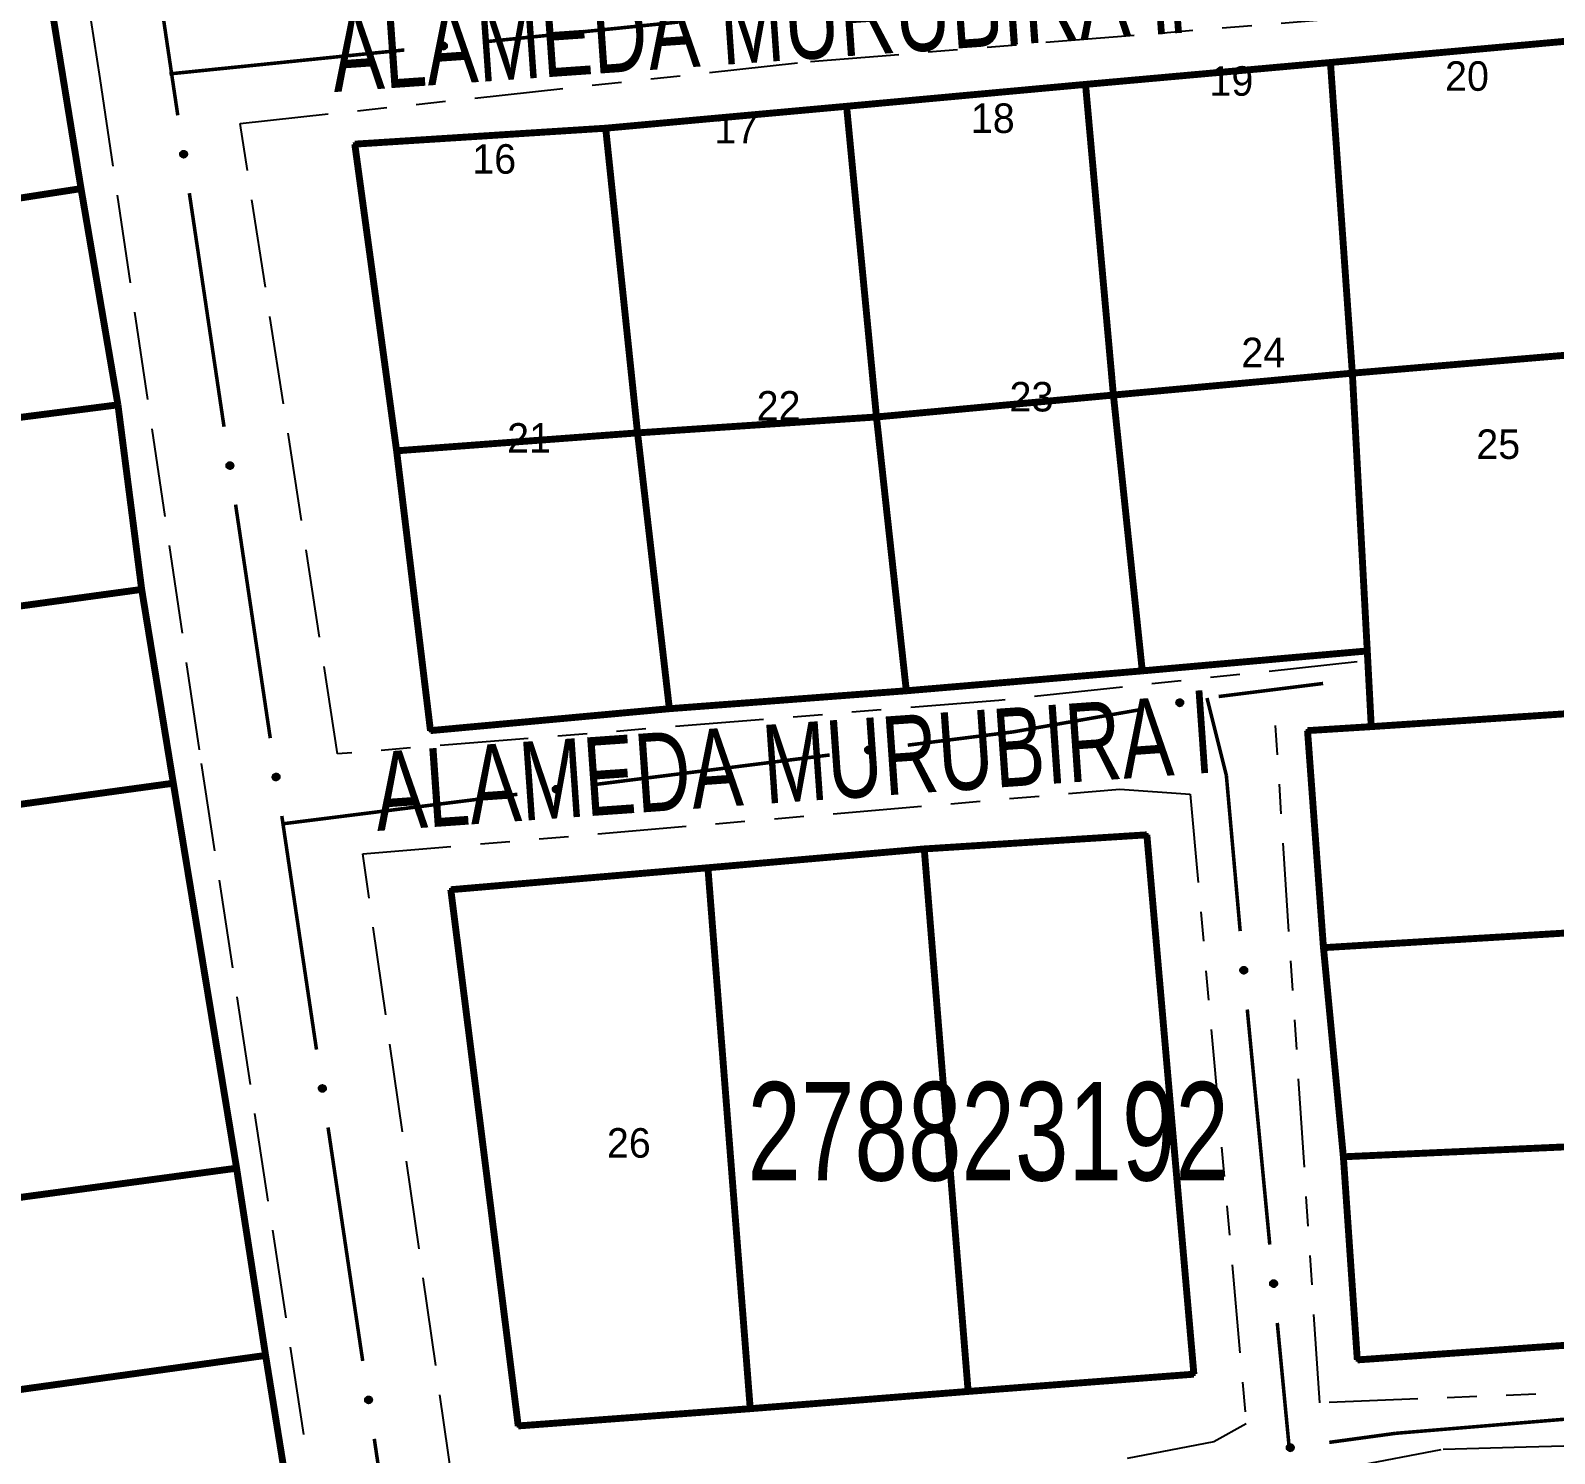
# Model space of a CAD drawing. Extents: x 205807 to 207855, y 4874692 to 4876446.
# Drawn here: x 206261.2 to 206338.6, y 4875189.6 to 4875261.9 of the extents above; entities that cross this region are included whole.
import ezdxf
from ezdxf.enums import TextEntityAlignment as Align

# ---------------------------------------------------------------- set-up
doc = ezdxf.new("R2010")
doc.units = 0
doc.header["$LTSCALE"] = 1.5
doc.header["$MEASUREMENT"] = 0
doc.linetypes.add('TRACO_11', pattern=[8, 3, -1, 3, -1])
doc.linetypes.add('TRACO_25', pattern=[8, 3, -1, 1, -1, 1, -1])
for name, color, linetype in [('CD_MALHA_LOTES', 7, 'CONTINUOUS'), ('CD_TXT_QUADRA', 7, 'CONTINUOUS'), ('RU-QUADRA', 210, 'CONTINUOUS'), ('SV-EIXO-RUA-N-PAV', 6, 'CONTINUOUS'), ('SV-EIXO-RUA-PAV', 20, 'CONTINUOUS'), ('SV-RUA-NAO-PAV', 7, 'CONTINUOUS'), ('SV-RUA-PAVIM', 7, 'CONTINUOUS'), ('SV-TXT-RUA-N-PAV', 7, 'CONTINUOUS'), ('Th_NmrPort', 1, 'CONTINUOUS')]:
    doc.layers.add(name, color=color, linetype=linetype)
doc.styles.add('ARIAL', font='ARIAL.SHX')

msp = doc.modelspace()

# ---------------------------------------------------------------- linework, layer by layer
at = {"layer": 'CD_MALHA_LOTES', "linetype": 'Continuous', "const_width": 0.35, "flags": 128}
for points in [[(206260.720919, 4875272.423703), (206263.73606, 4875253.863834)], [(206327.241577, 4875260.273963), (206339.588783, 4875261.387235)], [(206314.793164, 4875259.16069), (206327.241577, 4875260.273963)], [(206328.354849, 4875244.485732), (206327.241577, 4875260.273963)], [(206302.648371, 4875258.047417), (206314.793164, 4875259.16069)], [(206316.210056, 4875243.372459), (206314.793164, 4875259.16069)], [(206290.402372, 4875256.934145), (206302.648371, 4875258.047417)], [(206304.16647, 4875242.259187), (206302.648371, 4875258.047417)], [(206277.650339, 4875256.124492), (206290.402372, 4875256.934145)], [(206292.021677, 4875241.449534), (206290.402372, 4875256.934145)], [(206279.775678, 4875240.538674), (206277.650339, 4875256.124492)], [(206233.785658, 4875249.240617), (206263.73606, 4875253.863834)], [(206263.73606, 4875253.863834), (206265.612148, 4875242.875319)], [(206328.354849, 4875244.485732), (206340.398435, 4875245.497798)], [(206316.210056, 4875243.372459), (206328.354849, 4875244.485732)], [(206329.113899, 4875230.36741), (206328.354849, 4875244.485732)], [(206235.795752, 4875239.05614), (206265.612148, 4875242.875319)], [(206265.612148, 4875242.875319), (206266.818204, 4875233.49488)], [(206304.16647, 4875242.259187), (206316.210056, 4875243.372459)], [(206317.677552, 4875229.355344), (206316.210056, 4875243.372459)], [(206292.021677, 4875241.449534), (206304.16647, 4875242.259187)], [(206305.684569, 4875228.343278), (206304.16647, 4875242.259187)], [(206279.775678, 4875240.538674), (206292.021677, 4875241.449534)], [(206293.640983, 4875227.432419), (206292.021677, 4875241.449534)], [(206281.49619, 4875226.319146), (206279.775678, 4875240.538674)], [(206237.403827, 4875229.474692), (206266.818204, 4875233.49488)], [(206266.818204, 4875233.49488), (206268.42628, 4875223.645419)], [(206329.113899, 4875230.36741), (206317.677552, 4875229.355344)], [(206329.316312, 4875226.521559), (206329.113899, 4875230.36741)], [(206317.677552, 4875229.355344), (206305.684569, 4875228.343278)], [(206305.684569, 4875228.343278), (206293.640983, 4875227.432419)], [(206293.640983, 4875227.432419), (206281.49619, 4875226.319146)], [(206340.803262, 4875227.280609), (206329.316312, 4875226.521559)], [(206326.077701, 4875226.319146), (206329.316312, 4875226.521559)], [(206326.887353, 4875215.287626), (206326.077701, 4875226.319146)], [(206238.74389, 4875219.558227), (206268.42628, 4875223.645419)], [(206268.42628, 4875223.645419), (206271.64243, 4875204.080502)], [(206306.595511, 4875220.306143), (206317.910607, 4875221.023297)], [(206317.910607, 4875221.023297), (206320.30112, 4875193.612079)], [(206295.59915, 4875219.349938), (206306.595511, 4875220.306143)], [(206308.826657, 4875192.735557), (206306.595511, 4875220.306143)], [(206295.59915, 4875219.349938), (206282.531011, 4875218.234365)], [(206297.750612, 4875191.859036), (206295.59915, 4875219.349938)], [(206282.531011, 4875218.234365), (206285.957414, 4875190.982514)], [(206326.887353, 4875215.287626), (206341.106882, 4875216.147882)], [(206327.899419, 4875204.660932), (206326.887353, 4875215.287626)], [(206327.899419, 4875204.660932), (206341.511708, 4875205.268172)], [(206241.826034, 4875200.060314), (206271.64243, 4875204.080502)], [(206271.64243, 4875204.080502), (206273.116499, 4875194.566057)], [(206328.607866, 4875194.337858), (206327.899419, 4875204.660932)], [(206341.562311, 4875195.248718), (206328.607866, 4875194.337858)], [(206243.2331, 4875190.411862), (206273.116499, 4875194.566057)], [(206273.116499, 4875194.566057), (206274.724575, 4875184.582589)], [(206320.30112, 4875193.612079), (206308.826657, 4875192.735557)], [(206308.826657, 4875192.735557), (206297.750612, 4875191.859036)], [(206285.957414, 4875190.982514), (206297.750612, 4875191.859036)]]:
    msp.add_lwpolyline(points, dxfattribs=at)
at = {"layer": 'RU-QUADRA', "linetype": 'Continuous', "const_width": 0.18, "flags": 128}
for points in [[(206260.720919, 4875272.423703), (206263.73606, 4875253.863834), (206265.612148, 4875242.875319), (206266.818204, 4875233.49488), (206268.42628, 4875223.645419), (206271.64243, 4875204.080502), (206273.116499, 4875194.566057), (206274.724575, 4875184.582589)], [(206341.562311, 4875195.248718), (206328.607866, 4875194.337858), (206327.899419, 4875204.660932), (206326.887353, 4875215.287626), (206326.077701, 4875226.319146), (206329.316312, 4875226.521559), (206329.113899, 4875230.36741), (206317.677552, 4875229.355344), (206305.684569, 4875228.343278), (206293.640983, 4875227.432419), (206281.49619, 4875226.319146), (206279.775678, 4875240.538674), (206277.650339, 4875256.124492), (206290.402372, 4875256.934145), (206302.648371, 4875258.047417), (206314.793164, 4875259.16069), (206327.241577, 4875260.273963), (206339.588783, 4875261.387235)]]:
    msp.add_lwpolyline(points, dxfattribs=at)
msp.add_lwpolyline([(206282.531011, 4875218.234365), (206285.957414, 4875190.982514), (206297.750612, 4875191.859036), (206308.826657, 4875192.735557), (206320.30112, 4875193.612079), (206317.910607, 4875221.023297), (206306.595511, 4875220.306143), (206295.59915, 4875219.349938)], close=True, dxfattribs=at)
at = {"layer": 'SV-EIXO-RUA-N-PAV', "const_width": 0.18}
for points in [[(206284.147688, 4875261.315395), (206294.096219, 4875262.328672)], [(206268.230038, 4875259.694153), (206280.168275, 4875260.910085)], [(206321.560978, 4875228.052166), (206326.522367, 4875228.672341)], [(206326.522367, 4875228.672341), (206326.868096, 4875228.715556)], [(206311.132936, 4875226.256937), (206317.616521, 4875227.391565)], [(206320.967411, 4875227.97797), (206321.937553, 4875224.0974)], [(206305.757439, 4875225.580551), (206310.718321, 4875226.204768)], [(206310.718321, 4875226.204768), (206311.132936, 4875226.256937)], [(206289.882616, 4875223.583056), (206301.788733, 4875225.081177)], [(206321.937553, 4875224.0974), (206321.950858, 4875224.04418)], [(206321.950858, 4875224.04418), (206322.654319, 4875216.130242)], [(206274.007792, 4875221.585562), (206285.91391, 4875223.083683)], [(206323.014149, 4875212.146475), (206324.157855, 4875200.201102)], [(206324.539091, 4875196.219311), (206325.110943, 4875190.246624)], [(206330.556024, 4875190.606965), (206339.121829, 4875191.320783)], [(206325.110943, 4875190.246624), (206325.147063, 4875189.86938)], [(206327.182739, 4875190.146972), (206330.155229, 4875190.552312)], [(206330.155229, 4875190.552312), (206330.556024, 4875190.606965)]]:
    msp.add_lwpolyline(points, dxfattribs=at)
at = {"layer": 'SV-EIXO-RUA-N-PAV'}
for points in [[(206282.003886, 4875261.207695), (206282.034247, 4875261.246039), (206282.068182, 4875261.272785), (206282.102906, 4875261.286946), (206282.136853, 4875261.291459), (206282.172103, 4875261.292165), (206282.207799, 4875261.285035), (206282.245665, 4875261.268346), (206282.284343, 4875261.23816), (206282.309457, 4875261.201596), (206282.325162, 4875261.168296), (206282.331906, 4875261.133169), (206282.332018, 4875261.098914), (206282.323386, 4875261.06208), (206282.306098, 4875261.023871), (206282.274804, 4875260.985714), (206282.241355, 4875260.959721), (206282.207409, 4875260.946905), (206282.172052, 4875260.940349), (206282.136056, 4875260.94006), (206282.101056, 4875260.947261), (206282.062617, 4875260.964736), (206282.025365, 4875260.996123), (206281.999059, 4875261.029187), (206281.98577, 4875261.062944), (206281.980099, 4875261.0979), (206281.978962, 4875261.133246), (206281.984635, 4875261.169427), (206282.003886, 4875261.207695)], [(206319.426076, 4875227.819991), (206319.45361, 4875227.860412), (206319.48554, 4875227.889522), (206319.51916, 4875227.906136), (206319.552696, 4875227.913071), (206319.587805, 4875227.916301), (206319.623921, 4875227.911749), (206319.662885, 4875227.897817), (206319.703627, 4875227.870481), (206319.731298, 4875227.835812), (206319.74935, 4875227.803723), (206319.758594, 4875227.76917), (206319.761161, 4875227.735011), (206319.755192, 4875227.697653), (206319.740688, 4875227.658303), (206319.712209, 4875227.618001), (206319.680709, 4875227.589677), (206319.647769, 4875227.574461), (206319.612973, 4875227.565387), (206319.57709, 4875227.562518), (206319.541664, 4875227.567192), (206319.502072, 4875227.581866), (206319.462666, 4875227.610502), (206319.434057, 4875227.641596), (206319.418383, 4875227.674314), (206319.410221, 4875227.708773), (206319.406552, 4875227.743947), (206319.409617, 4875227.780442), (206319.426076, 4875227.819991)], [(206303.616787, 4875225.422146), (206303.646232, 4875225.461197), (206303.679524, 4875225.488739), (206303.713903, 4875225.503718), (206303.747734, 4875225.509034), (206303.782957, 4875225.510573), (206303.818812, 4875225.50429), (206303.857062, 4875225.488502), (206303.896444, 4875225.459239), (206303.922416, 4875225.423281), (206303.938905, 4875225.390362), (206303.946478, 4875225.355404), (206303.947401, 4875225.321161), (206303.939643, 4875225.284133), (206303.923264, 4875225.245526), (206303.892881, 4875225.206638), (206303.860058, 4875225.179861), (206303.826424, 4875225.166246), (206303.791232, 4875225.158854), (206303.755253, 4875225.157714), (206303.720092, 4875225.164084), (206303.681251, 4875225.180644), (206303.643266, 4875225.211141), (206303.616186, 4875225.243574), (206303.602101, 4875225.277007), (206303.595605, 4875225.311818), (206303.593631, 4875225.347128), (206303.598446, 4875225.383433), (206303.616787, 4875225.422146)], [(206287.741963, 4875223.424651), (206287.771408, 4875223.463703), (206287.8047, 4875223.491245), (206287.839079, 4875223.506224), (206287.872911, 4875223.511539), (206287.908134, 4875223.513078), (206287.943989, 4875223.506795), (206287.982239, 4875223.491007), (206288.02162, 4875223.461745), (206288.047593, 4875223.425786), (206288.064082, 4875223.392867), (206288.071655, 4875223.357909), (206288.072577, 4875223.323666), (206288.064819, 4875223.286638), (206288.048441, 4875223.248031), (206288.018058, 4875223.209144), (206287.985234, 4875223.182366), (206287.951601, 4875223.168751), (206287.916408, 4875223.16136), (206287.880429, 4875223.160219), (206287.845269, 4875223.166589), (206287.806428, 4875223.18315), (206287.768443, 4875223.213646), (206287.741362, 4875223.246079), (206287.727278, 4875223.279512), (206287.720781, 4875223.314324), (206287.718808, 4875223.349633), (206287.723623, 4875223.385939), (206287.741963, 4875223.424651)], [(206322.928326, 4875214.290959), (206322.966276, 4875214.260108), (206322.992584, 4875214.225833), (206323.006299, 4875214.19093), (206323.010375, 4875214.156928), (206323.010628, 4875214.121671), (206323.00304, 4875214.08607), (206322.985866, 4875214.048421), (206322.955185, 4875214.010135), (206322.918302, 4875213.985492), (206322.884803, 4875213.970216), (206322.849592, 4875213.963924), (206322.815339, 4875213.964252), (206322.778618, 4875213.973357), (206322.740635, 4875213.991134), (206322.702883, 4875214.022916), (206322.677322, 4875214.056695), (206322.664943, 4875214.090803), (206322.658841, 4875214.126242), (206322.659015, 4875214.162239), (206322.666665, 4875214.197143), (206322.684632, 4875214.235354), (206322.716495, 4875214.2722), (206322.749895, 4875214.298079), (206322.78382, 4875214.310933), (206322.818845, 4875214.316155), (206322.854203, 4875214.316838), (206322.890309, 4875214.310701), (206322.928326, 4875214.290959)], [(206324.444358, 4875198.363724), (206324.482518, 4875198.333132), (206324.509058, 4875198.299036), (206324.523009, 4875198.264228), (206324.527317, 4875198.230253), (206324.527809, 4875198.195), (206324.520464, 4875198.159347), (206324.503546, 4875198.121583), (206324.473126, 4875198.083089), (206324.436412, 4875198.058196), (206324.403017, 4875198.042693), (206324.36785, 4875198.036161), (206324.333595, 4875198.036257), (206324.296813, 4875198.045112), (206324.25871, 4875198.06263), (206324.220743, 4875198.094155), (206324.194952, 4875198.12776), (206324.182342, 4875198.161783), (206324.176, 4875198.197179), (206324.175929, 4875198.233176), (206324.183341, 4875198.268132), (206324.201048, 4875198.306464), (206324.23266, 4875198.343526), (206324.265883, 4875198.369631), (206324.29972, 4875198.382715), (206324.334709, 4875198.388175), (206324.370062, 4875198.389099), (206324.406208, 4875198.383207), (206324.444358, 4875198.363724)], [(206325.043842, 4875189.966403), (206325.072881, 4875190.005758), (206325.105886, 4875190.033643), (206325.140108, 4875190.048977), (206325.173882, 4875190.054643), (206325.209088, 4875190.056547), (206325.245006, 4875190.050636), (206325.283417, 4875190.035244), (206325.3231, 4875190.006391), (206325.349443, 4875189.970703), (206325.366272, 4875189.937957), (206325.374207, 4875189.903079), (206325.375484, 4875189.868848), (206325.36811, 4875189.831741), (206325.352132, 4875189.792967), (206325.322154, 4875189.753767), (206325.289609, 4875189.726651), (206325.256119, 4875189.712688), (206325.221005, 4875189.704933), (206325.185039, 4875189.703419), (206325.149815, 4875189.709425), (206325.110804, 4875189.725582), (206325.072506, 4875189.755684), (206325.04509, 4875189.787834), (206325.030661, 4875189.82112), (206325.023804, 4875189.855862), (206325.021464, 4875189.89115), (206325.025903, 4875189.927503), (206325.043842, 4875189.966403)]]:
    msp.add_lwpolyline(points, close=True, dxfattribs=at)
for points in [[(206281.978962, 4875261.133246), (206282.309457, 4875261.201596)], [(206281.980099, 4875261.0979), (206282.325162, 4875261.168296)], [(206281.983188, 4875261.117047), (206282.31218, 4875261.186216)], [(206281.984635, 4875261.169427), (206282.284343, 4875261.23816)], [(206281.985563, 4875261.080256), (206282.32705, 4875261.147955)], [(206281.98577, 4875261.062944), (206282.331906, 4875261.133169)], [(206281.986518, 4875261.151676), (206282.292295, 4875261.219852)], [(206281.995279, 4875261.186857), (206282.261689, 4875261.251024)], [(206281.995945, 4875261.045652), (206282.32901, 4875261.115237)], [(206281.999059, 4875261.029187), (206282.332018, 4875261.098914)], [(206282.003886, 4875261.207695), (206282.245665, 4875261.268346)], [(206282.014473, 4875261.011878), (206282.323103, 4875261.078974)], [(206282.021273, 4875261.227909), (206282.219418, 4875261.275522)], [(206282.025365, 4875260.996123), (206282.323386, 4875261.06208)], [(206282.034247, 4875261.246039), (206282.207799, 4875261.285035)], [(206282.047656, 4875260.98234), (206282.311765, 4875261.042158)], [(206282.053526, 4875261.261369), (206282.181244, 4875261.286722)], [(206282.062617, 4875260.964736), (206282.306098, 4875261.023871)], [(206282.068182, 4875261.272785), (206282.172103, 4875261.292165)], [(206282.087074, 4875260.958923), (206282.28278, 4875261.003545)], [(206282.101056, 4875260.947261), (206282.274804, 4875260.985714)], [(206282.122809, 4875260.944732), (206282.251746, 4875260.971581)], [(206282.136056, 4875260.94006), (206282.241355, 4875260.959721)], [(206319.406552, 4875227.743947), (206319.731298, 4875227.835812)], [(206319.409617, 4875227.780442), (206319.703627, 4875227.870481)], [(206319.410221, 4875227.708773), (206319.74935, 4875227.803723)], [(206319.411928, 4875227.728092), (206319.735116, 4875227.820667)], [(206319.412768, 4875227.76287), (206319.712871, 4875227.85279)], [(206319.416935, 4875227.691566), (206319.75269, 4875227.783569)], [(206319.418383, 4875227.674314), (206319.758594, 4875227.76917)], [(206319.418985, 4875227.79859), (206319.680109, 4875227.881689)], [(206319.426076, 4875227.819991), (206319.662885, 4875227.897817)], [(206319.429771, 4875227.657796), (206319.756991, 4875227.751076)], [(206319.434057, 4875227.641596), (206319.761161, 4875227.735011)], [(206319.441969, 4875227.841399), (206319.636191, 4875227.903093)], [(206319.450672, 4875227.625437), (206319.753698, 4875227.714483)], [(206319.45361, 4875227.860412), (206319.623921, 4875227.911749)], [(206319.462666, 4875227.610502), (206319.755192, 4875227.697653)], [(206319.471741, 4875227.877085), (206319.597313, 4875227.911527)], [(206319.48554, 4875227.889522), (206319.587805, 4875227.916301)], [(206319.485887, 4875227.598353), (206319.745029, 4875227.676949)], [(206319.502072, 4875227.581866), (206319.740688, 4875227.658303)], [(206319.526882, 4875227.577822), (206319.718886, 4875227.636357)], [(206319.541664, 4875227.567192), (206319.712209, 4875227.618001)], [(206319.563542, 4875227.566229), (206319.690223, 4875227.602251)], [(206319.57709, 4875227.562518), (206319.680709, 4875227.589677)], [(206303.593631, 4875225.347128), (206303.922416, 4875225.423281)], [(206303.595605, 4875225.311818), (206303.938905, 4875225.390362)], [(206303.598239, 4875225.331033), (206303.925502, 4875225.407969)], [(206303.598446, 4875225.383433), (206303.896444, 4875225.459239)], [(206303.600749, 4875225.365731), (206303.904827, 4875225.441125)], [(206303.601485, 4875225.294309), (206303.941273, 4875225.37007)], [(206303.602101, 4875225.277007), (206303.946478, 4875225.355404)], [(206303.608675, 4875225.40111), (206303.873491, 4875225.471564)], [(206303.612683, 4875225.259961), (206303.944008, 4875225.337408)], [(206303.616186, 4875225.243574), (206303.947401, 4875225.321161)], [(206303.616787, 4875225.422146), (206303.857062, 4875225.488502)], [(206303.632004, 4875225.226634), (206303.93896, 4875225.301015)], [(206303.63369, 4875225.442766), (206303.830652, 4875225.495055)], [(206303.643266, 4875225.211141), (206303.939643, 4875225.284133)], [(206303.646232, 4875225.461197), (206303.818812, 4875225.50429)], [(206303.665142, 4875225.47698), (206303.792225, 4875225.505348)], [(206303.665877, 4875225.19789), (206303.928497, 4875225.263941)], [(206303.679524, 4875225.488739), (206303.782957, 4875225.510573)], [(206303.681251, 4875225.180644), (206303.923264, 4875225.245526)], [(206303.705838, 4875225.175412), (206303.900434, 4875225.224653)], [(206303.720092, 4875225.164084), (206303.892881, 4875225.206638)], [(206303.741899, 4875225.162071), (206303.870165, 4875225.191963)], [(206303.755253, 4875225.157714), (206303.860058, 4875225.179861)], [(206287.718808, 4875223.349633), (206288.047593, 4875223.425786)], [(206287.720781, 4875223.314324), (206288.064082, 4875223.392867)], [(206287.723416, 4875223.333538), (206288.050679, 4875223.410475)], [(206287.723623, 4875223.385939), (206288.02162, 4875223.461745)], [(206287.725926, 4875223.368236), (206288.030004, 4875223.44363)], [(206287.726661, 4875223.296814), (206288.06645, 4875223.372576)], [(206287.727278, 4875223.279512), (206288.071655, 4875223.357909)], [(206287.733852, 4875223.403616), (206287.998668, 4875223.47407)], [(206287.73786, 4875223.262466), (206288.069184, 4875223.339913)], [(206287.741362, 4875223.246079), (206288.072577, 4875223.323666)], [(206287.741963, 4875223.424651), (206287.982239, 4875223.491007)], [(206287.757181, 4875223.22914), (206288.064137, 4875223.303521)], [(206287.758867, 4875223.445271), (206287.955829, 4875223.49756)], [(206287.768443, 4875223.213646), (206288.064819, 4875223.286638)], [(206287.771408, 4875223.463703), (206287.943989, 4875223.506795)], [(206287.790319, 4875223.479485), (206287.917401, 4875223.507853)], [(206287.791054, 4875223.200395), (206288.053674, 4875223.266447)], [(206287.8047, 4875223.491245), (206287.908134, 4875223.513078)], [(206287.806428, 4875223.18315), (206288.048441, 4875223.248031)], [(206287.831015, 4875223.177918), (206288.02561, 4875223.227158)], [(206287.845269, 4875223.166589), (206288.018058, 4875223.209144)], [(206287.867076, 4875223.164577), (206287.995342, 4875223.194469)], [(206287.880429, 4875223.160219), (206287.985234, 4875223.182366)], [(206322.78382, 4875214.310933), (206322.849592, 4875213.963924)], [(206322.801133, 4875214.310918), (206322.864439, 4875213.96859)], [(206322.818845, 4875214.316155), (206322.884803, 4875213.970216)], [(206322.837951, 4875214.312821), (206322.902889, 4875213.982967)], [(206322.854203, 4875214.316838), (206322.918302, 4875213.985492)], [(206322.872534, 4875214.309045), (206322.936777, 4875214.002418)], [(206322.890309, 4875214.310701), (206322.955185, 4875214.010135)], [(206322.659015, 4875214.162239), (206322.677322, 4875214.056695)], [(206322.663857, 4875214.175425), (206322.689047, 4875214.046153)], [(206322.666665, 4875214.197143), (206322.702883, 4875214.022916)], [(206322.678506, 4875214.210974), (206322.72061, 4875214.014711)], [(206322.684632, 4875214.235354), (206322.740635, 4875213.991134)], [(206322.702427, 4875214.250088), (206322.758848, 4875213.985232)], [(206322.716495, 4875214.2722), (206322.778618, 4875213.973357)], [(206322.732389, 4875214.282889), (206322.795515, 4875213.973423)], [(206322.749895, 4875214.298079), (206322.815339, 4875213.964252)], [(206322.766398, 4875214.300981), (206322.831699, 4875213.96705)], [(206322.9076, 4875214.299833), (206322.96834, 4875214.032622)], [(206322.928326, 4875214.290959), (206322.985866, 4875214.048421)], [(206322.948315, 4875214.273315), (206322.993379, 4875214.074575)], [(206322.966276, 4875214.260108), (206323.00304, 4875214.08607)], [(206322.981358, 4875214.240634), (206323.005068, 4875214.112601)], [(206322.992584, 4875214.225833), (206323.010628, 4875214.121671)], [(206324.175929, 4875198.233176), (206324.194952, 4875198.12776)], [(206324.180681, 4875198.246394), (206324.206749, 4875198.117297)], [(206324.183341, 4875198.268132), (206324.220743, 4875198.094155)], [(206324.195088, 4875198.282043), (206324.238525, 4875198.08607)], [(206324.201048, 4875198.306464), (206324.25871, 4875198.06263)], [(206324.218743, 4875198.321318), (206324.276962, 4875198.056852)], [(206324.23266, 4875198.343526), (206324.296813, 4875198.045112)], [(206324.248481, 4875198.354322), (206324.313709, 4875198.045292)], [(206324.265883, 4875198.369631), (206324.333595, 4875198.036257)], [(206324.282366, 4875198.372645), (206324.349935, 4875198.039165)], [(206324.29972, 4875198.382715), (206324.36785, 4875198.036161)], [(206324.317032, 4875198.382818), (206324.382665, 4875198.040928)], [(206324.334709, 4875198.388175), (206324.403017, 4875198.042693)], [(206324.353837, 4875198.384971), (206324.421015, 4875198.055566)], [(206324.370062, 4875198.389099), (206324.436412, 4875198.058196)], [(206324.388445, 4875198.381431), (206324.454771, 4875198.075247)], [(206324.406208, 4875198.383207), (206324.473126, 4875198.083089)], [(206324.423573, 4875198.372457), (206324.486128, 4875198.105665)], [(206324.444358, 4875198.363724), (206324.503546, 4875198.121583)], [(206324.464467, 4875198.346216), (206324.510881, 4875198.147787)], [(206324.482518, 4875198.333132), (206324.520464, 4875198.159347)], [(206324.497731, 4875198.313761), (206324.522311, 4875198.185892)], [(206324.509058, 4875198.299036), (206324.527809, 4875198.195)], [(206325.021464, 4875189.89115), (206325.349443, 4875189.970703)], [(206325.023804, 4875189.855862), (206325.366272, 4875189.937957)], [(206325.025903, 4875189.927503), (206325.3231, 4875190.006391)], [(206325.026239, 4875189.875103), (206325.352688, 4875189.955425)], [(206325.02839, 4875189.909825), (206325.33167, 4875189.988365)], [(206325.029865, 4875189.838415), (206325.36885, 4875189.917692)], [(206325.030661, 4875189.82112), (206325.374207, 4875189.903079)], [(206325.035949, 4875189.945285), (206325.300021, 4875190.018478)], [(206325.041418, 4875189.804184), (206325.371923, 4875189.885059)], [(206325.043842, 4875189.966403), (206325.283417, 4875190.035244)], [(206325.04509, 4875189.787834), (206325.375484, 4875189.868848)], [(206325.060531, 4875189.987197), (206325.256941, 4875190.041523)], [(206325.061084, 4875189.77106), (206325.367253, 4875189.848616)], [(206325.072506, 4875189.755684), (206325.36811, 4875189.831741)], [(206325.072881, 4875190.005758), (206325.245006, 4875190.050636)], [(206325.091627, 4875190.021735), (206325.218409, 4875190.051418)], [(206325.095253, 4875189.742668), (206325.357174, 4875189.811436)], [(206325.105886, 4875190.033643), (206325.209088, 4875190.056547)], [(206325.110804, 4875189.725582), (206325.352132, 4875189.792967)], [(206325.135444, 4875189.720605), (206325.329519, 4875189.771859)], [(206325.149815, 4875189.709425), (206325.322154, 4875189.753767)], [(206325.171641, 4875189.707638), (206325.299591, 4875189.738858)], [(206325.185039, 4875189.703419), (206325.289609, 4875189.726651)]]:
    msp.add_lwpolyline(points, dxfattribs=at)
at = {"layer": 'SV-EIXO-RUA-PAV', "const_width": 0.18}
for points in [[(206266.890982, 4875269.458984), (206268.653477, 4875257.589122)], [(206269.240975, 4875253.632502), (206271.003469, 4875241.76264)], [(206271.590968, 4875237.80602), (206273.353462, 4875225.936158)], [(206273.94096, 4875221.979538), (206275.703455, 4875210.109676)], [(206276.290953, 4875206.153056), (206278.053448, 4875194.283194)], [(206278.640946, 4875190.326574), (206279.08157, 4875187.359108)]]:
    msp.add_lwpolyline(points, dxfattribs=at)
at = {"layer": 'SV-EIXO-RUA-PAV'}
for points in [[(206269.035009, 4875255.769103), (206269.074706, 4875255.740533), (206269.102981, 4875255.707862), (206269.118721, 4875255.673824), (206269.124787, 4875255.64012), (206269.12711, 4875255.604939), (206269.121626, 4875255.568954), (206269.106692, 4875255.530362), (206269.078312, 4875255.490339), (206269.04294, 4875255.463574), (206269.010396, 4875255.446357), (206268.975615, 4875255.438008), (206268.941401, 4875255.436325), (206268.904209, 4875255.443258), (206268.865248, 4875255.458773), (206268.825695, 4875255.488284), (206268.798194, 4875255.520504), (206268.783834, 4875255.553827), (206268.775662, 4875255.588846), (206268.773722, 4875255.624791), (206268.779308, 4875255.660084), (206268.795001, 4875255.699284), (206268.824645, 4875255.737937), (206268.856468, 4875255.765733), (206268.88958, 4875255.780557), (206268.924238, 4875255.787826), (206268.959495, 4875255.790584), (206268.995899, 4875255.786578), (206269.035009, 4875255.769103)], [(206271.385002, 4875239.942621), (206271.424699, 4875239.914051), (206271.452974, 4875239.88138), (206271.468714, 4875239.847342), (206271.47478, 4875239.813638), (206271.477102, 4875239.778457), (206271.471618, 4875239.742472), (206271.456685, 4875239.70388), (206271.428305, 4875239.663857), (206271.392933, 4875239.637092), (206271.360388, 4875239.619875), (206271.325607, 4875239.611526), (206271.291394, 4875239.609843), (206271.254202, 4875239.616776), (206271.215241, 4875239.632291), (206271.175687, 4875239.661802), (206271.148187, 4875239.694022), (206271.133827, 4875239.727345), (206271.125655, 4875239.762364), (206271.123714, 4875239.798309), (206271.129301, 4875239.833602), (206271.144994, 4875239.872802), (206271.174638, 4875239.911455), (206271.206461, 4875239.939251), (206271.239573, 4875239.954075), (206271.274231, 4875239.961344), (206271.309488, 4875239.964102), (206271.345891, 4875239.960096), (206271.385002, 4875239.942621)], [(206273.734995, 4875224.116138), (206273.774692, 4875224.087569), (206273.802967, 4875224.054898), (206273.818707, 4875224.02086), (206273.824773, 4875223.987156), (206273.827095, 4875223.951975), (206273.821611, 4875223.91599), (206273.806677, 4875223.877398), (206273.778298, 4875223.837375), (206273.742925, 4875223.81061), (206273.710381, 4875223.793393), (206273.6756, 4875223.785044), (206273.641386, 4875223.783361), (206273.604195, 4875223.790294), (206273.565233, 4875223.805809), (206273.52568, 4875223.83532), (206273.49818, 4875223.86754), (206273.48382, 4875223.900863), (206273.475648, 4875223.935882), (206273.473707, 4875223.971827), (206273.479294, 4875224.00712), (206273.494987, 4875224.04632), (206273.524631, 4875224.084973), (206273.556454, 4875224.112769), (206273.589566, 4875224.127593), (206273.624224, 4875224.134862), (206273.659481, 4875224.13762), (206273.695884, 4875224.133614), (206273.734995, 4875224.116138)], [(206276.084988, 4875208.289656), (206276.124684, 4875208.261087), (206276.15296, 4875208.228416), (206276.1687, 4875208.194378), (206276.174766, 4875208.160674), (206276.177088, 4875208.125493), (206276.171604, 4875208.089508), (206276.15667, 4875208.050916), (206276.128291, 4875208.010893), (206276.092918, 4875207.984128), (206276.060374, 4875207.966911), (206276.025593, 4875207.958562), (206275.991379, 4875207.956879), (206275.954188, 4875207.963811), (206275.915226, 4875207.979327), (206275.875673, 4875208.008838), (206275.848172, 4875208.041058), (206275.833812, 4875208.074381), (206275.82564, 4875208.1094), (206275.8237, 4875208.145345), (206275.829287, 4875208.180638), (206275.844979, 4875208.219838), (206275.874624, 4875208.258491), (206275.906446, 4875208.286287), (206275.939558, 4875208.301111), (206275.974217, 4875208.30838), (206276.009474, 4875208.311138), (206276.045877, 4875208.307132), (206276.084988, 4875208.289656)], [(206278.434981, 4875192.463174), (206278.474677, 4875192.434605), (206278.502952, 4875192.401934), (206278.518692, 4875192.367896), (206278.524759, 4875192.334192), (206278.527081, 4875192.299011), (206278.521597, 4875192.263026), (206278.506663, 4875192.224434), (206278.478283, 4875192.184411), (206278.442911, 4875192.157646), (206278.410367, 4875192.140429), (206278.375586, 4875192.13208), (206278.341372, 4875192.130397), (206278.30418, 4875192.137329), (206278.265219, 4875192.152845), (206278.225666, 4875192.182356), (206278.198165, 4875192.214576), (206278.183805, 4875192.247898), (206278.175633, 4875192.282918), (206278.173693, 4875192.318863), (206278.17928, 4875192.354156), (206278.194972, 4875192.393356), (206278.224617, 4875192.432009), (206278.256439, 4875192.459805), (206278.289551, 4875192.474629), (206278.324209, 4875192.481898), (206278.359467, 4875192.484656), (206278.39587, 4875192.48065), (206278.434981, 4875192.463174)]]:
    msp.add_lwpolyline(points, close=True, dxfattribs=at)
for points in [[(206268.773722, 4875255.624791), (206268.798194, 4875255.520504)], [(206268.777781, 4875255.638238), (206268.810518, 4875255.510669)], [(206268.779308, 4875255.660084), (206268.825695, 4875255.488284)], [(206268.790317, 4875255.674587), (206268.843873, 4875255.481134)], [(206268.795001, 4875255.699284), (206268.865248, 4875255.458773)], [(206268.8119, 4875255.715037), (206268.883775, 4875255.453952)], [(206268.824645, 4875255.737937), (206268.904209, 4875255.443258)], [(206268.839885, 4875255.749541), (206268.921073, 4875255.444315)], [(206268.856468, 4875255.765733), (206268.941401, 4875255.436325)], [(206268.872773, 4875255.769599), (206268.957568, 4875255.440078)], [(206268.88958, 4875255.780557), (206268.975615, 4875255.438008)], [(206268.906864, 4875255.781558), (206268.990162, 4875255.443538)], [(206268.924238, 4875255.787826), (206269.010396, 4875255.446357)], [(206268.943507, 4875255.78562), (206269.027701, 4875255.460148)], [(206268.959495, 4875255.790584), (206269.04294, 4875255.463574)], [(206268.978252, 4875255.783882), (206269.060389, 4875255.481556)], [(206268.995899, 4875255.786578), (206269.078312, 4875255.490339)], [(206269.013799, 4875255.776744), (206269.090124, 4875255.51356)], [(206269.035009, 4875255.769103), (206269.106692, 4875255.530362)], [(206269.056, 4875255.752662), (206269.112656, 4875255.556911)], [(206269.074706, 4875255.740533), (206269.121626, 4875255.568954)], [(206269.090905, 4875255.721978), (206269.122092, 4875255.595558)], [(206269.102981, 4875255.707862), (206269.12711, 4875255.604939)], [(206271.144994, 4875239.872802), (206271.215241, 4875239.632291)], [(206271.161893, 4875239.888555), (206271.233768, 4875239.62747)], [(206271.174638, 4875239.911455), (206271.254202, 4875239.616776)], [(206271.189878, 4875239.923059), (206271.271065, 4875239.617833)], [(206271.206461, 4875239.939251), (206271.291394, 4875239.609843)], [(206271.222766, 4875239.943117), (206271.307561, 4875239.613596)], [(206271.239573, 4875239.954075), (206271.325607, 4875239.611526)], [(206271.256857, 4875239.955076), (206271.340155, 4875239.617056)], [(206271.274231, 4875239.961344), (206271.360388, 4875239.619875)], [(206271.2935, 4875239.959138), (206271.377694, 4875239.633666)], [(206271.309488, 4875239.964102), (206271.392933, 4875239.637092)], [(206271.328245, 4875239.9574), (206271.410382, 4875239.655074)], [(206271.345891, 4875239.960096), (206271.428305, 4875239.663857)], [(206271.363792, 4875239.950262), (206271.440116, 4875239.687078)], [(206271.385002, 4875239.942621), (206271.456685, 4875239.70388)], [(206271.405993, 4875239.92618), (206271.462649, 4875239.730429)], [(206271.424699, 4875239.914051), (206271.471618, 4875239.742472)], [(206271.440898, 4875239.895496), (206271.472084, 4875239.769076)], [(206271.452974, 4875239.88138), (206271.477102, 4875239.778457)], [(206271.123714, 4875239.798309), (206271.148187, 4875239.694022)], [(206271.127774, 4875239.811756), (206271.160511, 4875239.684187)], [(206271.129301, 4875239.833602), (206271.175687, 4875239.661802)], [(206271.14031, 4875239.848105), (206271.193865, 4875239.654652)], [(206273.473707, 4875223.971827), (206273.49818, 4875223.86754)], [(206273.477767, 4875223.985274), (206273.510504, 4875223.857705)], [(206273.479294, 4875224.00712), (206273.52568, 4875223.83532)], [(206273.490303, 4875224.021623), (206273.543858, 4875223.82817)], [(206273.494987, 4875224.04632), (206273.565233, 4875223.805809)], [(206273.511886, 4875224.062073), (206273.583761, 4875223.800988)], [(206273.524631, 4875224.084973), (206273.604195, 4875223.790294)], [(206273.53987, 4875224.096577), (206273.621058, 4875223.791351)], [(206273.556454, 4875224.112769), (206273.641386, 4875223.783361)], [(206273.572759, 4875224.116635), (206273.657554, 4875223.787114)], [(206273.589566, 4875224.127593), (206273.6756, 4875223.785044)], [(206273.606849, 4875224.128594), (206273.690148, 4875223.790574)], [(206273.624224, 4875224.134862), (206273.710381, 4875223.793393)], [(206273.643492, 4875224.132656), (206273.727686, 4875223.807184)], [(206273.659481, 4875224.13762), (206273.742925, 4875223.81061)], [(206273.678237, 4875224.130917), (206273.760374, 4875223.828591)], [(206273.695884, 4875224.133614), (206273.778298, 4875223.837375)], [(206273.713784, 4875224.12378), (206273.790109, 4875223.860596)], [(206273.734995, 4875224.116138), (206273.806677, 4875223.877398)], [(206273.755986, 4875224.099698), (206273.812641, 4875223.903947)], [(206273.774692, 4875224.087569), (206273.821611, 4875223.91599)], [(206273.79089, 4875224.069014), (206273.822077, 4875223.942594)], [(206273.802967, 4875224.054898), (206273.827095, 4875223.951975)], [(206275.8237, 4875208.145345), (206275.848172, 4875208.041058)], [(206275.827759, 4875208.158792), (206275.860496, 4875208.031223)], [(206275.829287, 4875208.180638), (206275.875673, 4875208.008838)], [(206275.840295, 4875208.19514), (206275.893851, 4875208.001688)], [(206275.844979, 4875208.219838), (206275.915226, 4875207.979327)], [(206275.861879, 4875208.235591), (206275.933754, 4875207.974506)], [(206275.874624, 4875208.258491), (206275.954188, 4875207.963811)], [(206275.889863, 4875208.270095), (206275.971051, 4875207.964869)], [(206275.906446, 4875208.286287), (206275.991379, 4875207.956879)], [(206275.922751, 4875208.290153), (206276.007547, 4875207.960632)], [(206275.939558, 4875208.301111), (206276.025593, 4875207.958562)], [(206275.956842, 4875208.302112), (206276.040141, 4875207.964092)], [(206275.974217, 4875208.30838), (206276.060374, 4875207.966911)], [(206275.993485, 4875208.306174), (206276.077679, 4875207.980702)], [(206276.009474, 4875208.311138), (206276.092918, 4875207.984128)], [(206276.02823, 4875208.304435), (206276.110367, 4875208.002109)], [(206276.045877, 4875208.307132), (206276.128291, 4875208.010893)], [(206276.063777, 4875208.297298), (206276.140102, 4875208.034114)], [(206276.084988, 4875208.289656), (206276.15667, 4875208.050916)], [(206276.105978, 4875208.273216), (206276.162634, 4875208.077465)], [(206276.124684, 4875208.261087), (206276.171604, 4875208.089508)], [(206276.140883, 4875208.242532), (206276.17207, 4875208.116112)], [(206276.15296, 4875208.228416), (206276.177088, 4875208.125493)], [(206278.173693, 4875192.318863), (206278.198165, 4875192.214576)], [(206278.177752, 4875192.33231), (206278.210489, 4875192.204741)], [(206278.17928, 4875192.354156), (206278.225666, 4875192.182356)], [(206278.190288, 4875192.368658), (206278.243844, 4875192.175206)], [(206278.194972, 4875192.393356), (206278.265219, 4875192.152845)], [(206278.211872, 4875192.409109), (206278.283746, 4875192.148023)], [(206278.224617, 4875192.432009), (206278.30418, 4875192.137329)], [(206278.239856, 4875192.443613), (206278.321044, 4875192.138387)], [(206278.256439, 4875192.459805), (206278.341372, 4875192.130397)], [(206278.272744, 4875192.463671), (206278.35754, 4875192.13415)], [(206278.289551, 4875192.474629), (206278.375586, 4875192.13208)], [(206278.306835, 4875192.47563), (206278.390133, 4875192.13761)], [(206278.324209, 4875192.481898), (206278.410367, 4875192.140429)], [(206278.343478, 4875192.479692), (206278.427672, 4875192.15422)], [(206278.359467, 4875192.484656), (206278.442911, 4875192.157646)], [(206278.378223, 4875192.477953), (206278.46036, 4875192.175627)], [(206278.39587, 4875192.48065), (206278.478283, 4875192.184411)], [(206278.41377, 4875192.470816), (206278.490095, 4875192.207632)], [(206278.434981, 4875192.463174), (206278.506663, 4875192.224434)], [(206278.455971, 4875192.446734), (206278.512627, 4875192.250983)], [(206278.474677, 4875192.434605), (206278.521597, 4875192.263026)], [(206278.490876, 4875192.41605), (206278.522063, 4875192.28963)], [(206278.502952, 4875192.401934), (206278.527081, 4875192.299011)]]:
    msp.add_lwpolyline(points, dxfattribs=at)
at = {"layer": 'SV-RUA-NAO-PAV', "linetype": 'TRACO_25'}
for points in [[(206349.978685, 4875400.461495, 5.965466), (206361.238512, 4875392.205369, 5.818098), (206364.407418, 4875387.941749, 5.826285), (206365.65624, 4875384.223259, 5.908156), (206366.413369, 4875379.63782, 5.908156), (206368.454481, 4875349.950906, 6.145582), (206370.111737, 4875304.995703, 6.170144), (206370.544105, 4875266.72441, 6.456693), (206372.619274, 4875196.84302, 6.40757), (206371.468132, 4875195.309054, 6.40757), (206369.539745, 4875194.100833, 6.489441), (206355.66008, 4875193.298704, 6.653183), (206326.69792, 4875192.159797, 7.078914), (206324.450392, 4875226.586808, 7.414585)], [(206271.824998, 4875257.17472, 7.954935), (206300.815123, 4875260.320166, 7.504643), (206338.630602, 4875263.414667, 7.111662)], [(206328.598778, 4875229.813331, 7.455521), (206310.391972, 4875227.85437, 7.455521), (206276.775196, 4875225.135651, 8.028619)], [(206278.053415, 4875220.051683, 8.044993), (206316.532106, 4875223.339528, 7.733883), (206320.119535, 4875223.083118, 7.43096), (206322.960954, 4875191.095051, 7.332714), (206321.321595, 4875190.179261, 7.185346), (206314.058812, 4875188.766003, 7.57014), (206309.834843, 4875188.104714, 7.643825), (206307.14377, 4875188.002418, 7.68476), (206286.064036, 4875186.614535, 7.963122), (206282.614452, 4875188.111793, 8.257858)], [(206283.752323, 4875182.431955, 8.257858), (206287.003247, 4875183.795049, 8.069554), (206308.511599, 4875185.043574, 7.701134), (206313.56346, 4875185.721028, 7.504643), (206319.151105, 4875186.696055, 7.406398), (206324.41548, 4875188.032405, 7.291779), (206328.45053, 4875188.94229, 7.160785), (206332.970649, 4875189.799877, 6.939733), (206337.198063, 4875189.927653, 6.931545), (206365.610613, 4875190.657919, 6.415757), (206369.463851, 4875189.833699, 6.415757), (206371.709132, 4875188.045104, 6.415757), (206373.238153, 4875185.323627, 6.383008), (206374.180945, 4875181.986553, 6.383008), (206375.968501, 4875137.38048, 6.383008), (206377.84077, 4875081.148523, 6.383008), (206381.135059, 4875013.310058, 6.374822), (206382.400472, 4875013.298254, 6.301137), (206383.784371, 4874997.185387, 6.309325), (206383.792047, 4874989.946903, 6.309325), (206383.792047, 4874990.095446, 6.309325), (206383.79767, 4874984.644495, 6.309325), (206383.52694, 4874973.340422, 7.611076)]]:
    msp.add_polyline3d(points, dxfattribs=at)
at = {"layer": 'SV-RUA-PAVIM', "linetype": 'TRACO_11'}
for points in [[(206187.145256, 4875330.342766, 8.618092), (206246.634035, 4875355.952274, 7.439147), (206250.410112, 4875355.41542, 7.324527), (206252.590108, 4875353.436336, 7.299966), (206253.539781, 4875349.971799, 7.299966), (206255.310236, 4875325.924783, 7.25903), (206255.827395, 4875321.19826, 7.25903), (206256.302068, 4875316.153638, 7.25903), (206259.64805, 4875292.060076, 7.504643), (206264.696995, 4875259.462718, 7.807567), (206269.846594, 4875224.650876, 8.135052), (206277.553303, 4875174.105381, 8.356104), (206285.553818, 4875128.183295, 8.085929), (206296.424565, 4875063.084881, 7.774818), (206301.689167, 4875033.399747, 7.774818), (206302.911595, 4875023.602563, 8.323355), (206301.253687, 4875020.49677, 8.544407)], [(206276.775196, 4875225.135651, 8.044993), (206271.824998, 4875257.17472, 7.873064)], [(206282.614452, 4875188.111793, 8.216923), (206278.053415, 4875220.051683, 8.11049)]]:
    msp.add_polyline3d(points, dxfattribs=at)

# ---------------------------------------------------------------- texts
at = {"layer": 'CD_TXT_QUADRA', "style": 'ARIAL', "width": 0.7}
msp.add_text('278823192', height=5, dxfattribs=at).set_placement((206297.611216, 4875203.455794))
at = {"layer": 'SV-TXT-RUA-N-PAV', "style": 'ARIAL', "width": 0.7}
for s, p in [('ALAMEDA MURUBIRA ll ', (206276.596477, 4875258.768178)), ('ALAMEDA MURUBIRA l', (206278.794478, 4875221.218999))]:
    msp.add_text(s, height=4, rotation=4, dxfattribs=at).set_placement(p)
at = {"layer": 'Th_NmrPort', "color": 1}
for s, p in [('19', (206321.092639, 4875259.334356)), ('20', (206333.066795, 4875259.585379)), ('18', (206308.962232, 4875257.442751)), ('17', (206295.927913, 4875256.907094)), ('16', (206283.618953, 4875255.372594)), ('24', (206322.711784, 4875245.538006)), ('23', (206310.929194, 4875243.288728)), ('22', (206298.075288, 4875242.824972)), ('21', (206285.393326, 4875241.19449)), ('25', (206334.653647, 4875240.876449)), ('26', (206290.463004, 4875205.367065))]:
    msp.add_text(s, height=1.5, dxfattribs=at).set_placement(p, align=Align.MIDDLE_LEFT)

doc.saveas('drawing.dxf')
